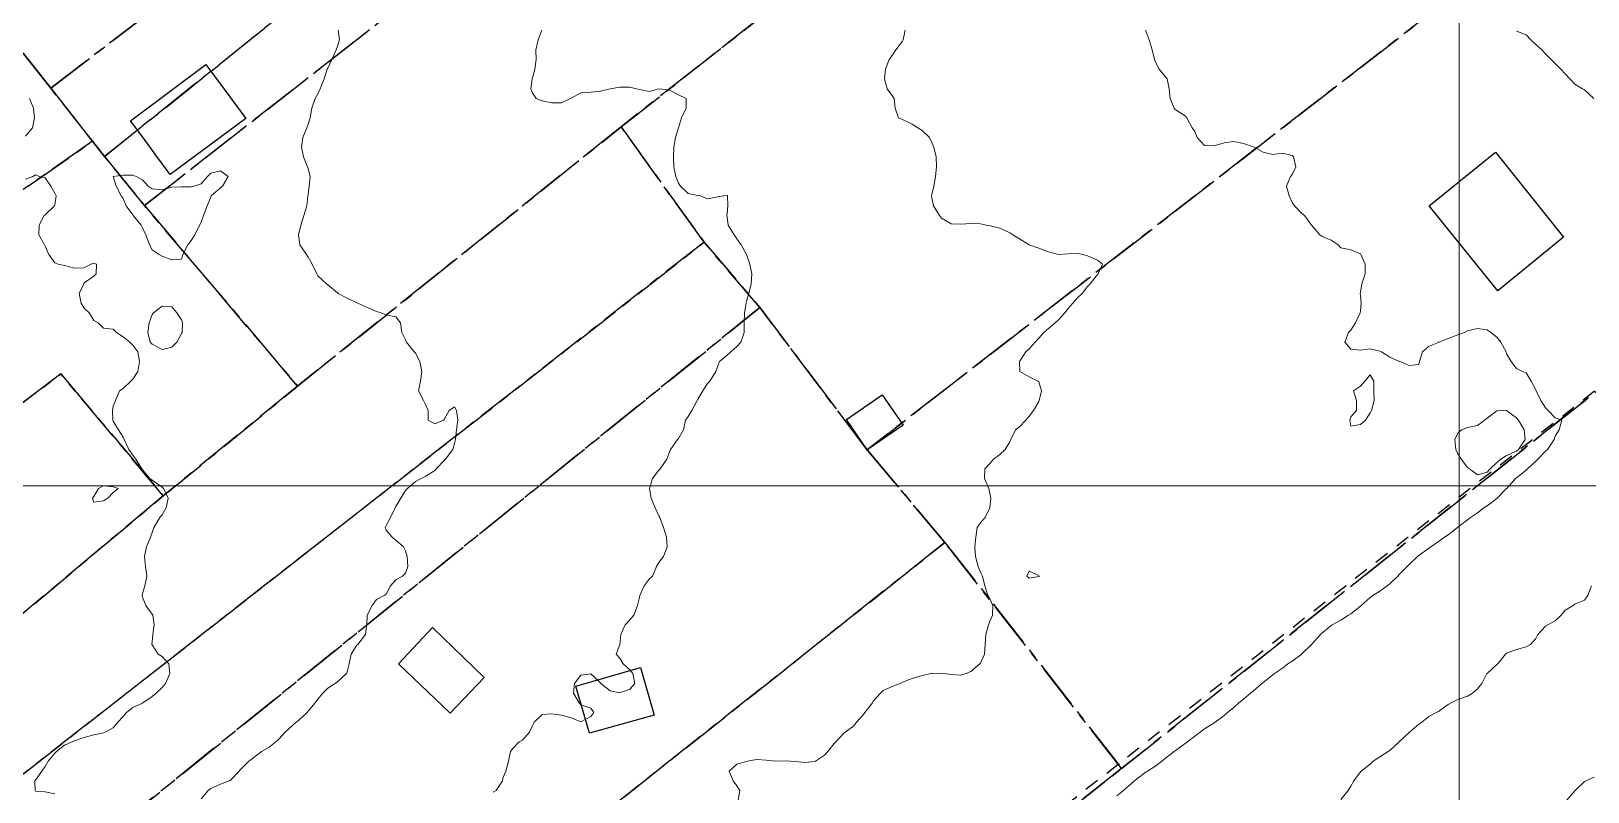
# Model space of a CAD drawing. Header units: centimetres. Extents: x 0 to 642158, y -847 to 649707.
# Drawn here: x 617293.5 to 617373.4, y 621471.7 to 621510.7 of the extents above; entities that cross this region are included whole.
import ezdxf

# ---------------------------------------------------------------- set-up
doc = ezdxf.new("R2010")
doc.units = ezdxf.units.CM
doc.header["$MEASUREMENT"] = 0
doc.linetypes.add('CENTERX2', pattern=[4, 2.5, -0.5, 0.5, -0.5])
doc.linetypes.add('JIS_02_0.7', pattern=[1.35, 0.75, -0.6])
for name, color, linetype, lineweight in [('MEV_grille', 254, 'Continuous', 9), ('WAL_parcellaire agricole', 7, 'JIS_02_0.7', 25), ('WAL_topographie 0.5', 253, 'Continuous', 20)]:
    doc.layers.add(name, color=color, linetype=linetype, lineweight=lineweight)
doc.layers.add('SPW_batiments', color=7, linetype='Continuous')
doc.layers.add('SPW_parcellaire cadastral', color=7, linetype='CENTERX2', lineweight=25, true_color=0xff0542)

# ---------------------------------------------------------------- blocks, each defined once
blk = doc.blocks.new('*U114')
at = {"layer": 'MEV_grille', "transparency": 33554687}
blk.add_lwpolyline([(-1338.461, 0), (1338.461, 0)], dxfattribs=at)
blk = doc.blocks.new('*U115')
at = {"layer": 'MEV_grille', "color": 0, "linetype": 'ByBlock', "lineweight": -2, "transparency": 16777216}
blk.add_blockref('*U114', (0, -900), dxfattribs=at)
blk = doc.blocks.new('*U112')
at = {"layer": 'MEV_grille', "transparency": 33554687}
blk.add_lwpolyline([(0, 1825.476), (0, -1825.476)], dxfattribs=at)
blk = doc.blocks.new('*U113')
at = {"layer": 'MEV_grille', "color": 0, "linetype": 'ByBlock', "lineweight": -2, "transparency": 16777216}
blk.add_blockref('*U112', (2000, 0), dxfattribs=at)

msp = doc.modelspace()

# ---------------------------------------------------------------- linework, layer by layer
at = {"layer": 'SPW_batiments'}
for points in [[(617300.675, 621503.35), (617299.938, 621504.343), (617299.584, 621504.819), (617299.344, 621505.142), (617299.258, 621505.258), (617298.625, 621506.111), (617302.502, 621508.989), (617303.435, 621507.733), (617304.552, 621506.228), (617300.675, 621503.35)], [(617372.178, 621500.131), (617368.795, 621497.38), (617365.278, 621501.747), (617368.677, 621504.497), (617372.178, 621500.131)], [(617338.279, 621490.494), (617336.429, 621489.227), (617335.379, 621490.776), (617337.213, 621492.044), (617338.279, 621490.494)], [(617316.781, 621477.557), (617315.031, 621475.724), (617312.381, 621478.257), (617314.131, 621480.107), (617316.781, 621477.557)], [(617325.498, 621475.625), (617322.181, 621474.692), (617321.481, 621477.108), (617324.798, 621478.058), (617325.498, 621475.625)]]:
    msp.add_lwpolyline(points, dxfattribs=at)
at = {"layer": 'SPW_parcellaire cadastral'}
for points in [[(617294.535, 621507.782), (617293.126, 621509.575), (617291.353, 621511.832), (617328.991, 621539.891), (617331.106, 621551.324), (617331.256, 621551.858), (617332.228, 621556.885), (617333.44, 621563.159), (617335.211, 621572.319), (617335.286, 621572.709), (617340.768, 621571.594), (617340.644, 621571.203), (617338.985, 621562.069), (617334.535, 621538.291), (617294.535, 621507.782)], [(617346.448, 621570.44), (617346.351, 621570.045), (617344.489, 621560.999), (617343.748, 621557.134), (617342.95, 621553.182), (617339.458, 621538.026), (617297.302, 621504.278), (617296.678, 621505.054), (617294.535, 621507.782), (617334.535, 621538.291), (617338.985, 621562.069), (617340.644, 621571.203), (617340.768, 621571.594), (617346.448, 621570.44)], [(617299.349, 621501.755), (617297.302, 621504.278), (617339.458, 621538.026), (617342.95, 621553.182), (617343.748, 621557.134), (617344.489, 621560.999), (617346.351, 621570.045), (617346.448, 621570.44), (617351.219, 621569.471), (617351.107, 621569.079), (617347.36, 621550.602), (617344.791, 621537.226), (617299.349, 621501.755)], [(617299.349, 621501.755), (617344.791, 621537.226), (617347.36, 621550.602), (617351.107, 621569.079), (617351.219, 621569.471), (617393.861, 621560.805), (617323.81, 621505.796), (617307.208, 621492.495), (617299.349, 621501.755)], [(617404.733, 621558.595), (617403.721, 621553.457), (617401.566, 621543.653), (617400.746, 621539.031), (617336.429, 621489.226), (617330.931, 621496.523), (617328.064, 621499.877), (617323.81, 621505.796), (617393.861, 621560.805), (617404.733, 621558.595)], [(617349.494, 621472.884), (617340.43, 621484.476), (617336.429, 621489.226), (617400.746, 621539.031), (617401.566, 621543.653), (617403.721, 621553.457), (617404.733, 621558.595), (617414.553, 621556.6), (617411.748, 621542.877), (617407.131, 621518.652), (617349.494, 621472.884)], [(617400.462, 621418.735), (617391.02, 621426.366), (617388.172, 621428.262), (617374.762, 621437.189), (617369.563, 621440.651), (617364.802, 621443.929), (617359.718, 621447.446), (617352.634, 621452.361), (617348.8, 621455.044), (617345.183, 621457.594), (617341.383, 621460.26), (617337.216, 621463.193), (617349.494, 621472.884), (617407.131, 621518.652), (617415.374, 621525.368), (617420.293, 621521.959), (617423.462, 621519.763), (617426.503, 621517.656), (617429.077, 621521.494), (617454.636, 621502.88), (617653.06, 621358.485), (617541.325, 621322.196), (617400.462, 621418.735)], [(617294.535, 621507.782), (617296.678, 621505.054), (617257.307, 621477.589), (617255.149, 621475.979), (617249.318, 621472.032), (617248.577, 621471.429), (617241.628, 621465.718), (617238.536, 621469.268), (617236.281, 621471.854), (617244.307, 621475.96), (617245.907, 621476.924), (617248.957, 621478.974), (617253.781, 621482.216), (617293.126, 621509.575), (617294.535, 621507.782)], [(617307.208, 621492.495), (617323.81, 621505.796), (617328.064, 621499.877), (617274.234, 621457.852), (617266.386, 621451.81), (617265.852, 621451.399), (617258.837, 621446.003), (617254.784, 621450.749), (617259.393, 621454.085), (617261.862, 621456.079), (617284.499, 621473.637), (617300.314, 621486.867), (617307.208, 621492.495)], [(617299.349, 621501.755), (617307.208, 621492.495), (617300.314, 621486.867), (617295.063, 621493.121), (617262.967, 621469.034), (617255.722, 621463.599), (617248.216, 621457.902), (617241.628, 621465.718), (617248.577, 621471.429), (617249.318, 621472.032), (617255.149, 621475.979), (617257.307, 621477.589), (617296.678, 621505.054), (617297.302, 621504.278), (617299.349, 621501.755)], [(617258.837, 621446.003), (617265.852, 621451.399), (617266.386, 621451.81), (617274.234, 621457.852), (617328.064, 621499.877), (617330.931, 621496.523), (617276.396, 621452.52), (617274.01, 621450.713), (617272.424, 621449.389), (617269.735, 621447.435), (617262.607, 621441.561), (617258.837, 621446.003)], [(617340.43, 621484.476), (617286.407, 621441.629), (617282.125, 621438.132), (617277.41, 621434.42), (617272.152, 621430.363), (617270.273, 621432.575), (617269.371, 621433.401), (617262.607, 621441.561), (617269.735, 621447.435), (617272.424, 621449.389), (617274.01, 621450.713), (617276.396, 621452.52), (617330.931, 621496.523), (617336.429, 621489.226), (617340.43, 621484.476)], [(617300.314, 621486.867), (617284.499, 621473.637), (617281.098, 621477.736), (617262.621, 621463.142), (617262.248, 621462.848), (617258.405, 621459.822), (617256.141, 621458.147), (617251.044, 621454.547), (617248.216, 621457.902), (617255.722, 621463.599), (617262.967, 621469.034), (617295.063, 621493.121), (617300.314, 621486.867)], [(617349.494, 621472.884), (617337.216, 621463.193), (617296.212, 621429.725), (617294.671, 621431.538), (617292.179, 621429.531), (617288.087, 621430.938), (617278.342, 621422.913), (617275.788, 621426.236), (617280.871, 621430.403), (617285.603, 621434.324), (617282.125, 621438.132), (617286.407, 621441.629), (617340.43, 621484.476), (617349.494, 621472.884)]]:
    msp.add_lwpolyline(points, dxfattribs=at)
at = {"layer": 'WAL_parcellaire agricole'}
msp.add_lwpolyline([(617423.146, 621349.103), (617385.805, 621409.599), (617401.554, 621419.934), (617338.099, 621464.326), (617414.992, 621524.534), (617429.092, 621515.736)], dxfattribs=at)
at = {"layer": 'WAL_topographie 0.5'}
for points in [[(617309.294, 621510.75), (617309.35, 621510.25), (617309.25, 621509.938), (617309.193, 621509.75), (617308.968, 621509.25), (617308.75, 621508.798), (617308.726, 621508.75), (617308.562, 621508.25), (617308.37, 621507.75), (617308.25, 621507.489), (617308.105, 621507.25), (617307.933, 621506.75), (617307.856, 621506.25), (617307.75, 621505.926), (617307.686, 621505.75), (617307.476, 621505.25), (617307.41, 621504.75), (617307.514, 621504.25), (617307.721, 621503.75), (617307.75, 621503.643), (617307.85, 621503.25), (617307.803, 621502.75), (617307.75, 621502.321), (617307.74, 621502.25), (617307.674, 621501.75), (617307.523, 621501.25), (617307.366, 621500.75), (617307.25, 621500.25), (617307.319, 621499.75), (617307.667, 621499.25), (617307.75, 621499.104), (617307.957, 621498.75), (617308.187, 621498.25), (617308.25, 621498.161), (617308.692, 621497.75), (617308.75, 621497.692), (617309.25, 621497.281), (617309.286, 621497.25), (617309.75, 621497), (617310.25, 621496.771), (617310.298, 621496.75), (617310.75, 621496.539), (617311.25, 621496.321), (617311.5, 621496.25), (617311.75, 621496.155), (617312.25, 621496.055), (617312.489, 621495.75), (617312.55, 621495.25), (617312.75, 621494.865), (617312.792, 621494.75), (617313.189, 621494.25), (617313.25, 621494.181), (617313.477, 621493.75), (617313.583, 621493.25), (617313.517, 621492.75), (617313.417, 621492.25), (617313.67, 621491.75), (617313.75, 621491.583), (617313.904, 621491.25), (617313.904, 621490.75), (617314.25, 621490.563), (617314.7, 621490.75), (617314.75, 621490.813), (617314.983, 621491.25), (617315.25, 621491.441), (617315.368, 621491.25), (617315.433, 621490.75), (617315.369, 621490.25), (617315.31, 621489.75), (617315.25, 621489.544), (617315.167, 621489.25), (617314.797, 621488.75), (617314.75, 621488.691), (617314.317, 621488.25), (617314.25, 621488.17), (617313.75, 621487.856), (617313.542, 621487.75), (617313.25, 621487.598), (617312.84, 621487.25), (617312.75, 621487.147), (617312.505, 621486.75), (617312.25, 621486.326), (617312.206, 621486.25), (617311.972, 621485.75), (617311.75, 621485.35), (617311.697, 621485.25), (617311.75, 621485.107), (617312.062, 621484.75), (617312.25, 621484.6), (617312.639, 621484.25), (617312.75, 621484.05), (617312.833, 621483.75), (617312.865, 621483.25), (617312.75, 621482.904), (617312.583, 621482.75), (617312.25, 621482.559), (617311.979, 621482.25), (617311.75, 621481.827), (617311.65, 621481.75), (617311.25, 621481.55), (617311.028, 621481.25), (617310.779, 621480.75), (617310.76, 621480.25), (617310.75, 621480.179), (617310.689, 621479.75), (617310.291, 621479.25), (617310.25, 621479.205), (617309.956, 621478.75), (617309.847, 621478.25), (617309.75, 621477.846), (617309.723, 621477.75), (617309.25, 621477.333), (617309.127, 621477.25), (617308.75, 621477.009), (617308.498, 621476.75), (617308.25, 621476.441), (617308.105, 621476.25), (617307.75, 621475.818), (617307.69, 621475.75), (617307.25, 621475.347), (617307.133, 621475.25), (617306.75, 621474.915), (617306.575, 621474.75), (617306.25, 621474.391), (617306.081, 621474.25), (617305.75, 621473.982), (617305.36, 621473.75), (617305.25, 621473.676), (617304.75, 621473.293), (617304.698, 621473.25), (617304.25, 621472.796), (617304.211, 621472.75), (617303.75, 621472.273), (617303.7, 621472.25), (617303.25, 621472.082), (617302.75, 621471.861), (617302.615, 621471.75), (617302.25, 621471.328)], [(617319.735, 621510.75), (617319.547, 621510.25), (617319.429, 621509.75), (617319.444, 621509.25), (617319.382, 621508.75), (617319.25, 621508.25), (617319.25, 621508.25), (617319.181, 621507.75), (617319.25, 621507.55), (617319.45, 621507.25), (617319.75, 621507.132), (617320.25, 621507.022), (617320.75, 621507.026), (617321.208, 621507.25), (617321.25, 621507.273), (617321.75, 621507.531), (617322.25, 621507.577), (617322.75, 621507.629), (617323.25, 621507.75), (617323.25, 621507.75), (617323.75, 621507.829), (617324.25, 621507.83), (617324.596, 621507.75), (617324.75, 621507.706), (617325.25, 621507.616), (617325.75, 621507.75), (617325.75, 621507.75), (617325.75, 621507.75), (617326.25, 621507.7), (617326.75, 621507.429), (617327.145, 621507.25), (617327.139, 621506.75), (617326.904, 621506.25), (617326.75, 621505.75), (617326.75, 621505.75), (617326.594, 621505.25), (617326.52, 621504.75), (617326.5, 621504.25), (617326.506, 621503.75), (617326.62, 621503.25), (617326.75, 621502.907), (617326.856, 621502.75), (617327.25, 621502.37), (617327.75, 621502.276), (617327.887, 621502.25), (617328.25, 621502.107), (617328.75, 621502.206), (617329.083, 621502.25), (617329.25, 621502.281), (617329.261, 621502.25), (617329.284, 621501.75), (617329.25, 621501.35), (617329.235, 621501.25), (617329.25, 621501.187), (617329.311, 621500.75), (617329.61, 621500.25), (617329.75, 621500.056), (617329.974, 621499.75), (617330.25, 621499.25), (617330.25, 621499.25), (617330.417, 621498.75), (617330.52, 621498.25), (617330.481, 621497.75), (617330.357, 621497.25), (617330.25, 621496.85), (617330.225, 621496.75), (617330.146, 621496.25), (617330.121, 621495.75), (617330.125, 621495.25), (617329.949, 621494.75), (617329.75, 621494.534), (617329.433, 621494.25), (617329.25, 621494.083), (617328.857, 621493.75), (617328.75, 621493.489), (617328.669, 621493.25), (617328.357, 621492.75), (617328.25, 621492.625), (617328.007, 621492.25), (617327.75, 621491.818), (617327.717, 621491.75), (617327.435, 621491.25), (617327.25, 621490.929), (617327.121, 621490.75), (617327.006, 621490.25), (617326.75, 621489.808), (617326.706, 621489.75), (617326.341, 621489.25), (617326.25, 621489.015), (617326.16, 621488.75), (617325.821, 621488.25), (617325.75, 621488.179), (617325.417, 621487.75), (617325.265, 621487.25), (617325.35, 621486.75), (617325.552, 621486.25), (617325.75, 621485.839), (617325.804, 621485.75), (617325.983, 621485.25), (617326.14, 621484.75), (617326.168, 621484.25), (617325.99, 621483.75), (617325.75, 621483.45), (617325.621, 621483.25), (617325.423, 621482.75), (617325.25, 621482.595), (617324.994, 621482.25), (617324.771, 621481.75), (617324.75, 621481.65), (617324.645, 621481.25), (617324.469, 621480.75), (617324.25, 621480.509), (617324.016, 621480.25), (617323.8, 621479.75), (617323.75, 621479.25), (617323.75, 621479.25), (617323.563, 621478.75), (617323.75, 621478.536), (617323.917, 621478.25), (617324.25, 621477.95), (617324.41, 621477.75), (617324.521, 621477.25), (617324.25, 621476.955), (617323.75, 621476.767), (617323.25, 621476.861), (617322.762, 621477.25), (617322.75, 621477.269), (617322.25, 621477.735), (617321.75, 621477.671), (617321.417, 621477.25), (617321.364, 621476.75), (617321.656, 621476.25), (617321.75, 621476.15), (617322.25, 621475.976), (617322.406, 621475.75), (617322.25, 621475.556), (617321.75, 621475.27), (617321.25, 621475.483), (617320.75, 621475.625), (617320.25, 621475.69), (617319.75, 621475.659), (617319.341, 621475.25), (617319.25, 621475.05), (617319.105, 621474.75), (617318.75, 621474.343), (617318.571, 621474.25), (617318.25, 621473.904), (617318.132, 621473.75), (617318.031, 621473.25), (617317.889, 621472.75), (617317.75, 621472.438), (617317.714, 621472.25), (617317.39, 621471.75), (617317.25, 621471.66)], [(617338.389, 621510.75), (617338.288, 621510.25), (617338.25, 621510.189), (617337.905, 621509.75), (617337.75, 621509.509), (617337.566, 621509.25), (617337.379, 621508.75), (617337.328, 621508.25), (617337.462, 621507.75), (617337.75, 621507.355), (617337.813, 621507.25), (617337.875, 621506.75), (617338.036, 621506.25), (617338.25, 621506.174), (617338.75, 621505.933), (617339.032, 621505.75), (617339.25, 621505.611), (617339.643, 621505.25), (617339.75, 621504.989), (617339.856, 621504.75), (617339.97, 621504.25), (617339.995, 621503.75), (617339.936, 621503.25), (617339.85, 621502.75), (617339.75, 621502.321), (617339.735, 621502.25), (617339.75, 621502.15), (617339.837, 621501.75), (617340.154, 621501.25), (617340.25, 621501.103), (617340.75, 621500.821), (617341.25, 621500.81), (617341.75, 621500.837), (617342.25, 621500.818), (617342.538, 621500.75), (617342.75, 621500.722), (617343.25, 621500.598), (617343.75, 621500.36), (617343.91, 621500.25), (617344.25, 621500.046), (617344.75, 621499.75), (617344.75, 621499.75), (617345.25, 621499.573), (617345.75, 621499.385), (617346.25, 621499.253), (617346.75, 621499.279), (617347.25, 621499.295), (617347.516, 621499.25), (617347.75, 621499.173), (617348.25, 621498.95), (617348.521, 621498.75), (617348.286, 621498.25), (617348.25, 621498.214), (617347.878, 621497.75), (617347.75, 621497.611), (617347.465, 621497.25), (617347.25, 621497.033), (617346.983, 621496.75), (617346.75, 621496.484), (617346.574, 621496.25), (617346.25, 621495.891), (617346.085, 621495.75), (617345.75, 621495.447), (617345.506, 621495.25), (617345.25, 621494.947), (617345.05, 621494.75), (617344.75, 621494.406), (617344.58, 621494.25), (617344.25, 621493.75), (617344.275, 621493.25), (617344.75, 621492.971), (617345.219, 621492.75), (617345.25, 621492.717), (617345.377, 621492.25), (617345.27, 621491.75), (617345.25, 621491.715), (617344.98, 621491.25), (617344.75, 621490.947), (617344.583, 621490.75), (617344.25, 621490.409), (617344.05, 621490.25), (617343.807, 621489.75), (617343.75, 621489.641), (617343.513, 621489.25), (617343.25, 621488.994), (617342.922, 621488.75), (617342.75, 621488.55), (617342.472, 621488.25), (617342.454, 621487.75), (617342.676, 621487.25), (617342.75, 621486.917), (617342.777, 621486.75), (617342.75, 621486.417), (617342.73, 621486.25), (617342.484, 621485.75), (617342.25, 621485.481), (617342.074, 621485.25), (617342.015, 621484.75), (617341.964, 621484.25), (617341.992, 621483.75), (617342.137, 621483.25), (617342.25, 621482.944), (617342.353, 621482.75), (617342.467, 621482.25), (617342.627, 621481.75), (617342.75, 621481.542), (617342.888, 621481.25), (617342.874, 621480.75), (617342.75, 621480.467), (617342.669, 621480.25), (617342.526, 621479.75), (617342.483, 621479.25), (617342.449, 621478.75), (617342.25, 621478.28), (617342.224, 621478.25), (617341.75, 621477.85), (617341.513, 621477.75), (617341.25, 621477.668), (617340.75, 621477.7), (617340.387, 621477.75), (617340.25, 621477.77), (617339.75, 621477.758), (617339.721, 621477.75), (617339.25, 621477.656), (617338.75, 621477.506), (617338.25, 621477.306), (617338.121, 621477.25), (617337.75, 621477.103), (617337.25, 621476.883), (617337.117, 621476.75), (617336.75, 621476.338), (617336.702, 621476.25), (617336.314, 621475.75), (617336.25, 621475.659), (617335.89, 621475.25), (617335.75, 621475.063), (617335.313, 621474.75), (617335.25, 621474.712), (617334.832, 621474.25), (617334.75, 621474.167), (617334.424, 621473.75), (617334.25, 621473.562), (617333.777, 621473.25), (617333.75, 621473.236), (617333.25, 621473.181), (617332.75, 621473.234), (617332.5, 621473.25), (617332.25, 621473.267), (617331.75, 621473.261), (617331.25, 621473.305), (617330.75, 621473.35), (617330.288, 621473.25), (617330.25, 621473.241), (617329.75, 621473.109), (617329.353, 621472.75), (617329.557, 621472.25), (617329.75, 621471.993), (617329.904, 621471.75), (617329.81, 621471.25)], [(617350.714, 621510.75), (617350.75, 621510.671), (617350.913, 621510.25), (617351.054, 621509.75), (617351.179, 621509.25), (617351.25, 621509.073), (617351.427, 621508.75), (617351.75, 621508.365), (617351.823, 621508.25), (617351.94, 621507.75), (617351.981, 621507.25), (617352.194, 621506.75), (617352.25, 621506.678), (617352.75, 621506.361), (617352.837, 621506.25), (617353.111, 621505.75), (617353.25, 621505.558), (617353.379, 621505.25), (617353.75, 621504.839), (617354.25, 621504.822), (617354.75, 621504.972), (617355.25, 621505.039), (617355.75, 621504.947), (617356.25, 621504.764), (617356.298, 621504.75), (617356.75, 621504.5), (617357.25, 621504.372), (617357.75, 621504.447), (617358.25, 621504.319), (617358.323, 621504.25), (617358.432, 621503.75), (617358.25, 621503.35), (617358.167, 621503.25), (617357.958, 621502.75), (617358.092, 621502.25), (617358.25, 621501.922), (617358.364, 621501.75), (617358.75, 621501.345), (617358.875, 621501.25), (617359.24, 621500.75), (617359.25, 621500.731), (617359.667, 621500.25), (617359.75, 621500.187), (617360.25, 621499.982), (617360.611, 621499.75), (617360.75, 621499.594), (617361.25, 621499.483), (617361.75, 621499.273), (617361.768, 621499.25), (617361.995, 621498.75), (617361.985, 621498.25), (617361.823, 621497.75), (617361.75, 621497.312), (617361.741, 621497.25), (617361.75, 621497.15), (617361.794, 621496.75), (617361.75, 621496.35), (617361.739, 621496.25), (617361.5, 621495.75), (617361.25, 621495.365), (617361.13, 621495.25), (617360.941, 621494.75), (617361.25, 621494.389), (617361.75, 621494.341), (617362.25, 621494.403), (617362.75, 621494.295), (617362.833, 621494.25), (617363.25, 621493.987), (617363.75, 621493.766), (617363.785, 621493.75), (617364.25, 621493.545), (617364.75, 621493.607), (617364.785, 621493.75), (617364.939, 621494.25), (617365.25, 621494.534), (617365.75, 621494.736), (617365.779, 621494.75), (617366.25, 621494.936), (617366.75, 621495.132), (617367.086, 621495.25), (617367.25, 621495.331), (617367.75, 621495.454), (617368.25, 621495.381), (617368.436, 621495.25), (617368.75, 621495.008), (617368.952, 621494.75), (617369.225, 621494.25), (617369.25, 621494.157), (617369.485, 621493.75), (617369.75, 621493.395), (617370.074, 621493.25), (617370.25, 621493.171), (617370.517, 621492.75), (617370.75, 621492.306), (617370.774, 621492.25), (617371.009, 621491.75), (617371.25, 621491.381), (617371.384, 621491.25), (617371.75, 621490.875), (617372.078, 621490.75), (617371.951, 621490.25), (617371.75, 621489.931), (617371.696, 621489.75), (617371.346, 621489.25), (617371.25, 621489.155), (617370.861, 621488.75), (617370.75, 621488.642), (617370.317, 621488.25), (617370.25, 621488.187), (617369.75, 621487.783), (617369.714, 621487.75), (617369.263, 621487.25), (617369.25, 621487.236), (617368.77, 621486.75), (617368.75, 621486.731), (617368.25, 621486.352), (617368.082, 621486.25), (617367.75, 621486.003), (617367.394, 621485.75), (617367.25, 621485.641), (617366.75, 621485.269), (617366.725, 621485.25), (617366.25, 621484.875), (617366.069, 621484.75), (617365.75, 621484.519), (617365.364, 621484.25), (617365.25, 621484.166), (617364.75, 621483.801), (617364.681, 621483.75), (617364.25, 621483.346), (617364.149, 621483.25), (617363.75, 621482.847), (617363.663, 621482.75), (617363.25, 621482.36), (617363.122, 621482.25), (617362.75, 621481.982), (617362.382, 621481.75), (617362.25, 621481.65), (617361.791, 621481.25), (617361.75, 621481.213), (617361.25, 621480.817), (617361.138, 621480.75), (617360.75, 621480.496), (617360.303, 621480.25), (617360.25, 621480.212), (617359.75, 621479.807), (617359.702, 621479.75), (617359.25, 621479.266), (617359.238, 621479.25), (617358.75, 621478.756), (617358.742, 621478.75), (617358.25, 621478.394), (617358.03, 621478.25), (617357.75, 621478.036), (617357.336, 621477.75), (617357.25, 621477.691), (617356.75, 621477.301), (617356.69, 621477.25), (617356.25, 621476.852), (617356.115, 621476.75), (617355.75, 621476.445), (617355.508, 621476.25), (617355.25, 621476.017), (617354.931, 621475.75), (617354.75, 621475.599), (617354.293, 621475.25), (617354.25, 621475.219), (617353.75, 621474.909), (617353.525, 621474.75), (617353.25, 621474.543), (617352.874, 621474.25), (617352.75, 621474.157), (617352.25, 621473.79), (617352.195, 621473.75), (617351.75, 621473.407), (617351.553, 621473.25), (617351.25, 621473.022), (617350.823, 621472.75), (617350.75, 621472.704), (617350.25, 621472.336), (617350.155, 621472.25), (617349.75, 621471.893), (617349.584, 621471.75), (617349.25, 621471.481)], [(617369.75, 621510.706), (617370.25, 621510.509), (617370.491, 621510.25), (617370.75, 621510.016), (617371.054, 621509.75), (617371.25, 621509.546), (617371.546, 621509.25), (617371.75, 621509.046), (617372.036, 621508.75), (617372.25, 621508.51), (617372.5, 621508.25), (617372.75, 621507.979), (617373.143, 621507.75), (617373.25, 621507.685), (617373.726, 621507.25)], [(617293.443, 621507.25), (617293.646, 621506.75), (617293.705, 621506.25), (617293.604, 621505.75), (617293.25, 621505.325)], [(617293.25, 621503.109), (617293.617, 621503.25), (617293.75, 621503.333), (617293.95, 621503.25), (617294.25, 621503.175), (617294.538, 621502.75), (617294.75, 621502.393), (617294.813, 621502.25), (617294.75, 621501.795), (617294.737, 621501.75), (617294.25, 621501.287), (617294.207, 621501.25), (617293.941, 621500.75), (617293.93, 621500.25), (617294.21, 621499.75), (617294.25, 621499.673), (617294.44, 621499.25), (617294.75, 621498.822), (617294.917, 621498.75), (617295.25, 621498.679), (617295.75, 621498.538), (617296.25, 621498.566), (617296.6, 621498.75), (617296.75, 621498.804), (617296.887, 621498.75), (617296.875, 621498.25), (617296.75, 621498.137), (617296.25, 621497.788), (617296.232, 621497.75), (617295.995, 621497.25), (617296.097, 621496.75), (617296.25, 621496.493), (617296.516, 621496.25), (617296.75, 621495.855), (617296.972, 621495.75), (617297.25, 621495.472), (617297.75, 621495.417), (617297.916, 621495.25), (617298.25, 621495.024), (617298.604, 621494.75), (617298.75, 621494.591), (617299.009, 621494.25), (617299.1, 621493.75), (617299.01, 621493.25), (617298.75, 621492.853), (617298.644, 621492.75), (617298.25, 621492.379), (617298.07, 621492.25), (617297.868, 621491.75), (617297.75, 621491.464), (617297.7, 621491.25), (617297.725, 621490.75), (617297.75, 621490.698), (617298.021, 621490.25), (617298.25, 621489.883), (617298.308, 621489.75), (617298.543, 621489.25), (617298.75, 621488.954), (617298.909, 621488.75), (617299.22, 621488.25), (617299.25, 621488.202), (617299.618, 621487.75), (617299.75, 621487.664), (617300.25, 621487.313), (617300.328, 621487.25), (617300.564, 621486.75), (617300.468, 621486.25), (617300.25, 621485.888), (617300.136, 621485.75), (617299.829, 621485.25), (617299.75, 621484.985), (617299.661, 621484.75), (617299.46, 621484.25), (617299.352, 621483.75), (617299.393, 621483.25), (617299.461, 621482.75), (617299.361, 621482.25), (617299.25, 621481.85), (617299.223, 621481.75), (617299.25, 621481.667), (617299.417, 621481.25), (617299.75, 621480.796), (617299.773, 621480.75), (617299.85, 621480.25), (617299.778, 621479.75), (617299.75, 621479.375), (617299.733, 621479.25), (617299.75, 621479.221), (617300.046, 621478.75), (617300.25, 621478.635), (617300.593, 621478.25), (617300.654, 621477.75), (617300.424, 621477.25), (617300.25, 621477.044), (617299.956, 621476.75), (617299.75, 621476.578), (617299.267, 621476.25), (617299.25, 621476.241), (617298.75, 621476.015), (617298.422, 621475.75), (617298.25, 621475.552), (617297.989, 621475.25), (617297.75, 621474.974), (617297.331, 621474.75), (617297.25, 621474.71), (617296.75, 621474.605), (617296.25, 621474.465), (617295.75, 621474.309), (617295.633, 621474.25), (617295.25, 621474.076), (617294.828, 621473.75), (617294.75, 621473.672), (617294.403, 621473.25), (617294.25, 621472.979), (617294.076, 621472.75), (617293.75, 621472.281), (617293.721, 621472.25), (617293.731, 621471.75), (617293.75, 621471.712), (617294.25, 621471.685), (617294.75, 621471.589)], [(617301.325, 621499.25), (617301.25, 621499.012), (617300.75, 621498.966), (617300.25, 621499.168), (617300.102, 621499.25), (617299.75, 621499.494), (617299.607, 621499.75), (617299.413, 621500.25), (617299.25, 621500.616), (617299.177, 621500.75), (617298.775, 621501.25), (617298.75, 621501.288), (617298.412, 621501.75), (617298.25, 621502.121), (617298.152, 621502.25), (617297.904, 621502.75), (617297.75, 621503.25), (617297.75, 621503.25), (617297.75, 621503.25), (617298.25, 621503.321), (617298.75, 621503.319), (617298.917, 621503.25), (617299.25, 621503.083), (617299.531, 621502.75), (617299.75, 621502.623), (617300.25, 621502.572), (617300.75, 621502.7), (617301.25, 621502.719), (617301.75, 621502.717), (617301.88, 621502.75), (617302.25, 621502.866), (617302.577, 621503.25), (617302.75, 621503.425), (617303.25, 621503.546), (617303.637, 621503.25), (617303.345, 621502.75), (617303.25, 621502.67), (617302.776, 621502.25), (617302.75, 621502.194), (617302.57, 621501.75), (617302.384, 621501.25), (617302.25, 621500.912), (617302.179, 621500.75), (617301.937, 621500.25), (617301.75, 621499.97), (617301.581, 621499.75), (617301.325, 621499.25)], [(617301.003, 621494.75), (617300.75, 621494.494), (617300.25, 621494.373), (617299.75, 621494.644), (617299.633, 621494.75), (617299.528, 621495.25), (617299.594, 621495.75), (617299.75, 621496.167), (617299.813, 621496.25), (617300.25, 621496.591), (617300.75, 621496.566), (617301.017, 621496.25), (617301.25, 621495.888), (617301.3, 621495.75), (617301.28, 621495.25), (617301.25, 621495.189), (617301.003, 621494.75)], [(617361.75, 621490.528), (617362.017, 621490.75), (617362.25, 621491.119), (617362.321, 621491.25), (617362.457, 621491.75), (617362.44, 621492.25), (617362.432, 621492.75), (617362.25, 621493.066), (617361.977, 621492.75), (617361.75, 621492.5), (617361.393, 621492.25), (617361.544, 621491.75), (617361.544, 621491.25), (617361.25, 621490.917), (617361.197, 621490.75), (617361.25, 621490.438), (617361.75, 621490.528)], [(617368.407, 621488.25), (617368.25, 621488.087), (617367.75, 621487.938), (617367.347, 621488.25), (617367.25, 621488.324), (617366.926, 621488.75), (617366.75, 621489.015), (617366.638, 621489.25), (617366.602, 621489.75), (617366.75, 621490.082), (617366.93, 621490.25), (617367.25, 621490.37), (617367.75, 621490.47), (617368.121, 621490.75), (617368.25, 621490.852), (617368.75, 621491.235), (617369.25, 621491.242), (617369.75, 621490.869), (617369.855, 621490.75), (617370.153, 621490.25), (617370.208, 621489.75), (617369.865, 621489.25), (617369.75, 621489.161), (617369.25, 621488.934), (617368.946, 621488.75), (617368.75, 621488.581), (617368.407, 621488.25)], [(617297.25, 621486.613), (617297.464, 621486.75), (617297.75, 621487.036), (617298, 621487.25), (617297.75, 621487.323), (617297.25, 621487.389), (617296.987, 621487.25), (617296.75, 621486.841), (617296.679, 621486.75), (617296.75, 621486.55), (617297.25, 621486.613)], [(617345.266, 621482.75), (617345.25, 621482.731), (617344.75, 621482.643), (617344.625, 621482.75), (617344.75, 621483), (617345.25, 621482.783), (617345.266, 621482.75)], [(617373.606, 621482.25), (617373.421, 621481.75), (617373.25, 621481.517), (617372.75, 621481.304), (617372.663, 621481.25), (617372.25, 621481), (617372.048, 621480.75), (617371.75, 621480.464), (617371.361, 621480.25), (617371.25, 621480.18), (617370.848, 621479.75), (617370.75, 621479.546), (617370.479, 621479.25), (617370.25, 621479.119), (617369.75, 621478.994), (617369.25, 621478.795), (617369.202, 621478.75), (617368.802, 621478.25), (617368.75, 621478.208), (617368.25, 621477.763), (617368.237, 621477.75), (617367.98, 621477.25), (617367.75, 621476.967), (617367.509, 621476.75), (617367.25, 621476.591), (617366.75, 621476.417), (617366.402, 621476.25), (617366.25, 621476.158), (617365.75, 621475.812), (617365.643, 621475.75), (617365.25, 621475.526), (617364.895, 621475.25), (617364.75, 621475.157), (617364.27, 621474.75), (617364.25, 621474.734), (617363.75, 621474.259), (617363.741, 621474.25), (617363.25, 621473.806), (617363.179, 621473.75), (617362.75, 621473.481), (617362.404, 621473.25), (617362.25, 621473.096), (617361.788, 621472.75), (617361.75, 621472.708), (617361.413, 621472.25), (617361.25, 621471.983), (617361.113, 621471.75), (617360.75, 621471.299)], [(617373.75, 621472.442), (617373.309, 621472.25), (617373.25, 621472.222), (617372.764, 621471.75), (617372.75, 621471.736), (617372.343, 621471.25)]]:
    msp.add_lwpolyline(points, dxfattribs=at)

# ---------------------------------------------------------------- block references
at = {"layer": 'MEV_grille', "transparency": 33554687}
for name, p in [('*U113', (615366.814, 620593.644)), ('*U115', (616669.481, 622387.381))]:
    msp.add_blockref(name, p, dxfattribs=at)

doc.saveas('drawing.dxf')
